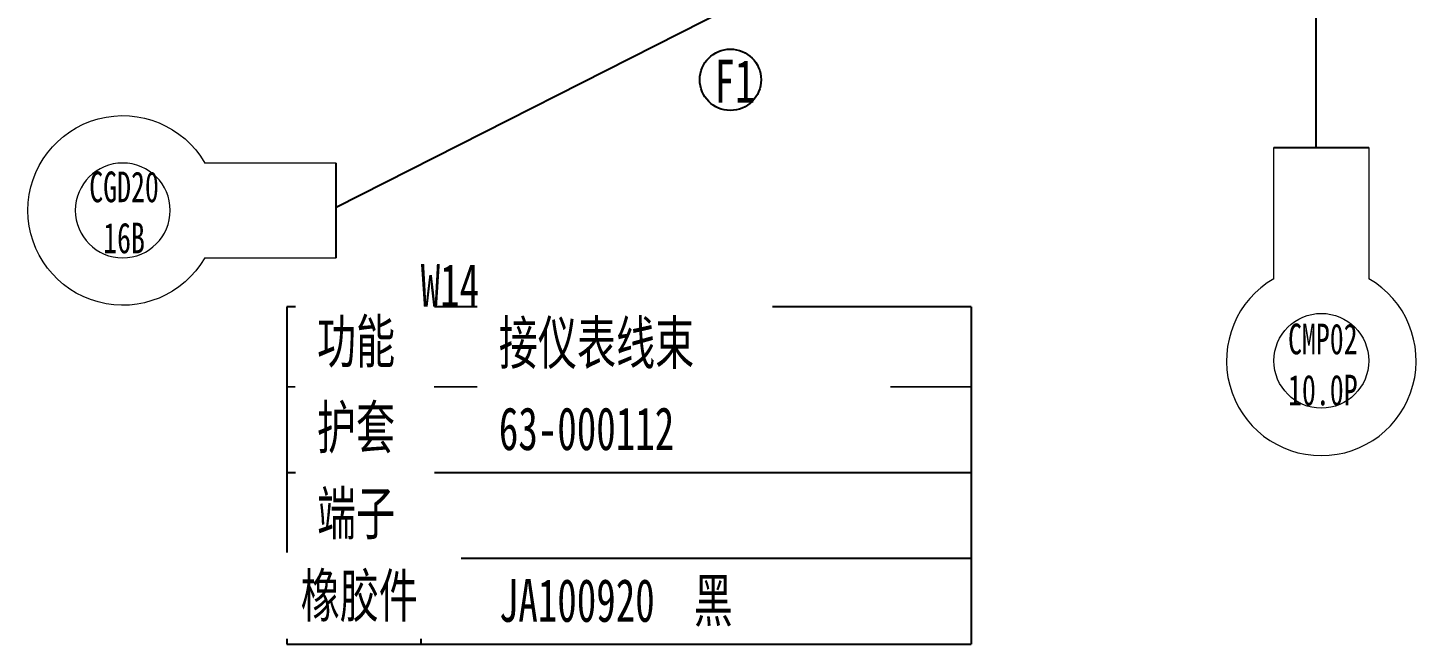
# Model space of a CAD drawing. Header units: millimetres. Extents: x 3853 to 7217, y 3585 to 4426.
# Drawn here: x 4838.8 to 4952.6, y 3744.5 to 3794.7 of the extents above; entities that cross this region are included whole.
import ezdxf

# ---------------------------------------------------------------- set-up
doc = ezdxf.new("R2010")
doc.units = ezdxf.units.MM
doc.layers.get('0').update_dxf_attribs({"lineweight": 25})
doc.layers.add('_0', color=7, linetype='Continuous', lineweight=25)
doc.styles.add('标准', font='', dxfattribs={"width": 0.667})
doc.styles.get('标准').set_extended_font_data('SimSun')

# ---------------------------------------------------------------- blocks, each defined once
blk = doc.blocks.new('接线片')
at = {"color": 0, "lineweight": 9}
for p, q in [((804.887, -1460.058), (806.433, -1460.058)), ((804.887, -1462.197), (804.887, -1460.058)), ((806.433, -1460.058), (806.433, -1462.197))]:
    blk.add_line(p, q, dxfattribs=at)
at = {"color": 0}
blk.add_line((804.887, -1460.058), (806.433, -1460.058), dxfattribs=at)
at = {"color": 0, "lineweight": 9}
blk.add_circle((805.66, -1463.536), 0.773, dxfattribs=at)
blk.add_arc((805.66, -1463.536), 1.546, 120, 60, dxfattribs=at)

msp = doc.modelspace()

# ---------------------------------------------------------------- linework, layer by layer
at = {"layer": '_0', "lineweight": -3}
for q in [(4863.95, 3780.09), (4943.78, 3784.97)]:
    msp.add_line((4943.78, 3820.55), q, dxfattribs=at)
at = {"layer": '_0', "linetype": 'ByBlock', "lineweight": -3}
for p, q in [((4859.94, 3771.98), (4859.94, 3744.48)), ((4915.69, 3771.98), (4859.94, 3771.98)), ((4870.84, 3771.98), (4870.84, 3744.48)), ((4915.7, 3771.98), (4915.7, 3744.48)), ((4859.94, 3765.48), (4915.69, 3765.47)), ((4859.94, 3765.48), (4859.94, 3757.48)), ((4859.92, 3758.48), (4915.69, 3758.48)), ((4859.93, 3751.48), (4915.7, 3751.48)), ((4859.94, 3751.48), (4915.7, 3751.48))]:
    msp.add_line(p, q, dxfattribs=at)
msp.add_circle((4896.08, 3790.49), 2.5, dxfattribs=at)

# ---------------------------------------------------------------- block references
at = {"layer": '_0', "linetype": 'ByBlock', "lineweight": -3, "yscale": 5, "zscale": 5}
for p, xscale, rotation in [((12164.24, -248.46), -5, 270), ((915.94, 11085.26), 5, 359.9999999999526)]:
    msp.add_blockref('接线片', p, dxfattribs=dict(at, xscale=xscale, rotation=rotation))

# ---------------------------------------------------------------- texts
at = {"insert": (4942.87, 3770.61), "char_height": 2.5, "width": 2.9838, "attachment_point": 1, "style": '标准'}
msp.add_mtext('\\pxqc;CMP02\\P10.0P', dxfattribs=at)
at = {"layer": '_0', "linetype": 'ByBlock', "lineweight": -3, "attachment_point": 1, "style": '标准'}
for s, insert, char_height, width in [('{\\W0.7;F1}', (4894.78, 3792.13), 3.5, 2.4983), ('\\pxqc;{\\fFangSong_GB2312|b0|i0|c134|p2;CGD20\\P16B}', (4844.47, 3783.01), 2.5, 4.3908)]:
    msp.add_mtext(s, dxfattribs=dict(at, insert=insert, char_height=char_height, width=width))

# ---------------------------------------------------------------- next in the draw order: texts
at = {"layer": '_0', "char_height": 3.5, "attachment_point": 1, "style": '标准', "bg_fill": 2}
for s, insert, width in [('{\\fFangSong_GB2312|b0|i0|c134|p2;功能}', (4862.39, 3770.91), 7.8037), ('{\\fFangSong_GB2312|b0|i0|c134|p2;接仪表线束}', (4877.21, 3770.8), 20.5328), ('{\\fFangSong_GB2312|b0|i0|c134|p2;JA100920  黑}', (4877.21, 3749.8), 30.1431)]:
    msp.add_mtext(s, dxfattribs=dict(at, insert=insert, width=width))

# ---------------------------------------------------------------- next in the draw order: linework, layer by layer
at = {"layer": '_0', "linetype": 'ByBlock', "lineweight": -3}
msp.add_line((4859.94, 3744.48), (4915.7, 3744.48), dxfattribs=at)

# ---------------------------------------------------------------- next in the draw order: texts
at = {"layer": '_0', "linetype": 'ByBlock', "lineweight": -3, "insert": (4870.84, 3775.48), "char_height": 3.5, "width": 15.1586, "attachment_point": 1, "style": '标准'}
msp.add_mtext('W14', dxfattribs=at)
at = {"layer": '_0', "char_height": 3.5, "attachment_point": 1, "style": '标准', "bg_fill": 2}
for s, insert, width in [('{\\fFangSong_GB2312|b0|i0|c134|p2;护套}', (4862.38, 3763.91), 7.8037), ('{\\fFangSong_GB2312|b0|i0|c134|p2;63-000112}', (4877.21, 3763.8), 30.1431)]:
    msp.add_mtext(s, dxfattribs=dict(at, insert=insert, width=width))

# ---------------------------------------------------------------- next in the draw order: texts
at = {"layer": '_0', "insert": (4862.39, 3756.91), "char_height": 3.5, "width": 7.8037, "attachment_point": 1, "style": '标准', "bg_fill": 2}
msp.add_mtext('{\\fFangSong_GB2312|b0|i0|c134|p2;端子}', dxfattribs=at)

# ---------------------------------------------------------------- next in the draw order: linework, layer by layer
at = {"layer": '_0', "linetype": 'ByBlock', "lineweight": -3}
msp.add_line((4859.92, 3751.48), (4915.69, 3751.48), dxfattribs=at)

# ---------------------------------------------------------------- next in the draw order: texts
at = {"layer": '_0', "insert": (4861.06, 3750.18), "char_height": 3.5, "width": 11.3184, "attachment_point": 1, "style": '标准', "bg_fill": 2}
msp.add_mtext('{\\fFangSong_GB2312|b0|i0|c134|p2;橡胶件}', dxfattribs=at)

doc.saveas('drawing.dxf')
